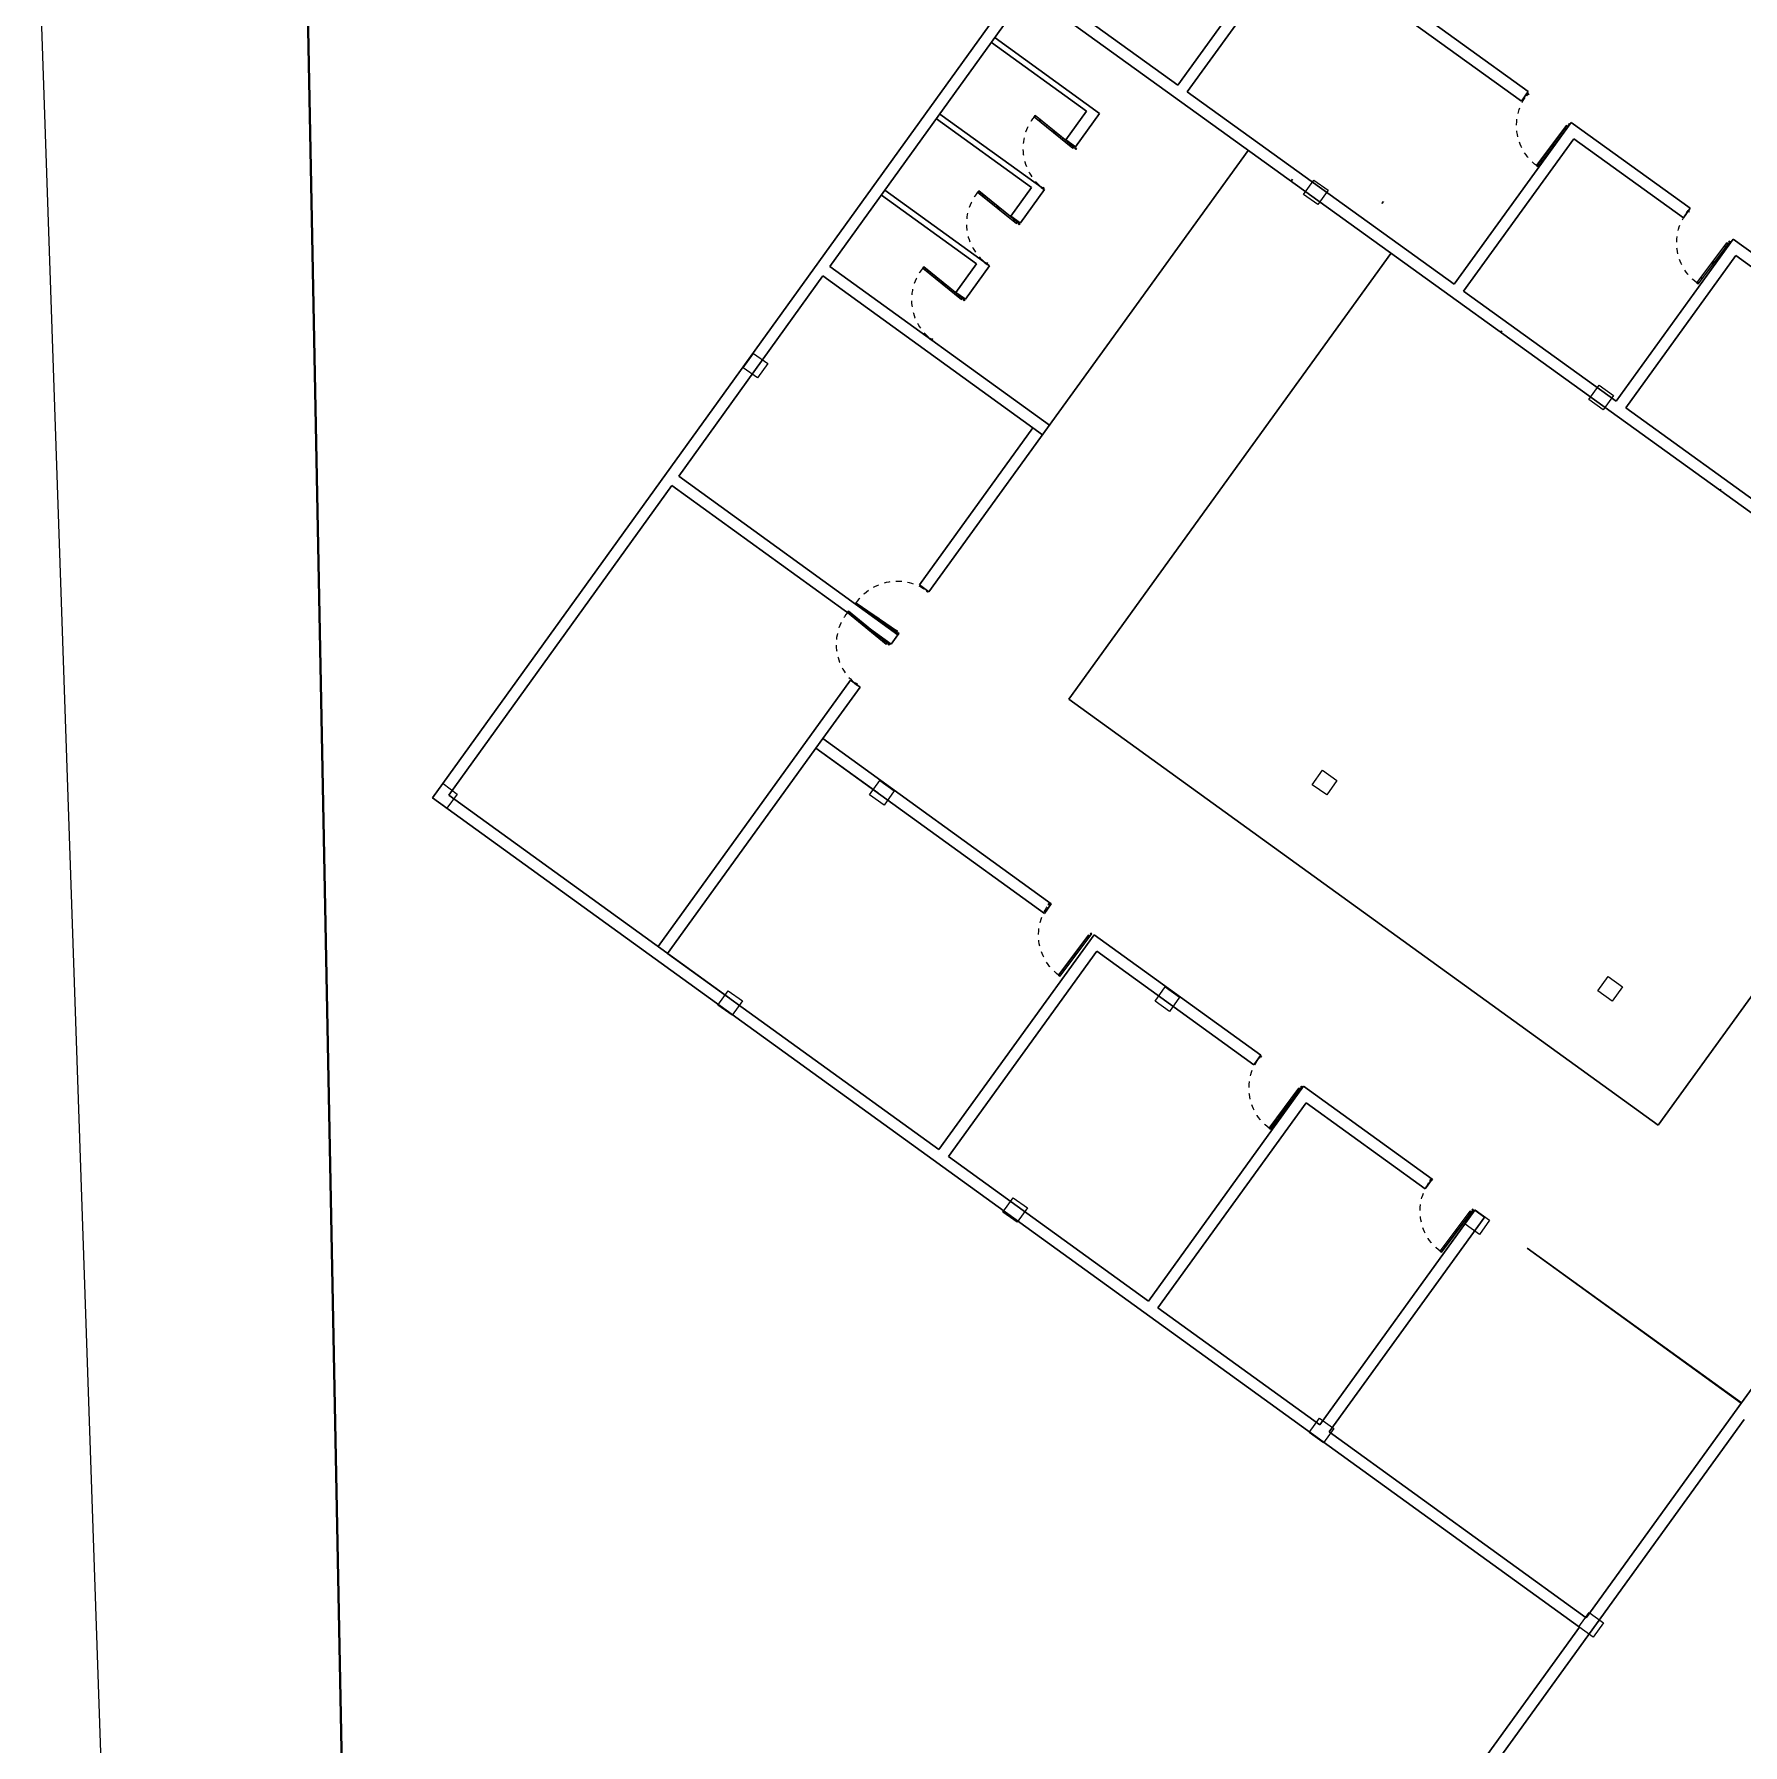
# Model space of a CAD drawing. Header units: metres. Extents: x 141303 to 146299, y 125960 to 127091.
# Drawn here: x 144615.61 to 144644.7, y 126051.88 to 126081 of the extents above; entities that cross this region are included whole.
import ezdxf

# ---------------------------------------------------------------- set-up
doc = ezdxf.new("R2010")
doc.units = ezdxf.units.M
doc.header["$MEASUREMENT"] = 0
doc.linetypes.add('ACAD_ISO04W100', pattern=[30, 24, -3, 0, -3])
doc.linetypes.add('C08_MUROS SERVICIOS$0$HIDDE100', pattern=[0.16, 0.1, -0.06])
doc.layers.add('FURNITURE', color=6, linetype='Continuous')
for name, color, linetype, lineweight in [('new column', 4, 'Continuous', 25), ('NVMI_ROAD', 253, 'Continuous', 20), ('NVMI_SITEBOUNDARY', 255, 'ACAD_ISO04W100', 40), ('NVMI_WALL', 7, 'Continuous', 30)]:
    doc.layers.add(name, color=color, linetype=linetype, lineweight=lineweight)
doc.layers.get('0').off()

# ---------------------------------------------------------------- blocks, each defined once
blk = doc.blocks.new('C08_MUROS SERVICIOS$0$DOOR 1.20')
at = {"linetype": 'C08_MUROS SERVICIOS$0$HIDDE100'}
blk.add_lwpolyline([(187.586, 86.339, -0.424767), (188.786, 87.579)], format="xyb", dxfattribs=at)
at = {"linetype": 'ByBlock'}
blk.add_lwpolyline([(188.826, 86.379), (188.826, 87.579), (188.786, 87.579), (188.786, 86.379), (188.826, 86.379)], dxfattribs=at)
for points in [[(188.826, 87.559), (188.786, 87.559), (188.786, 87.579), (188.826, 87.579)], [(188.821, 87.41), (188.791, 87.41), (188.791, 87.419), (188.821, 87.419)], [(188.796, 87.419), (188.816, 87.419), (188.816, 87.41), (188.796, 87.41)], [(188.791, 86.999), (188.821, 86.999), (188.821, 86.919), (188.791, 86.919)], [(188.826, 86.379), (188.786, 86.379), (188.786, 86.399), (188.826, 86.399)], [(188.821, 86.469), (188.791, 86.469), (188.791, 86.479), (188.821, 86.479)], [(188.796, 86.479), (188.816, 86.479), (188.816, 86.469), (188.796, 86.469)]]:
    blk.add_lwpolyline(points, close=True)
blk.add_lwpolyline([(188.821, 86.399), (188.821, 87.559), (188.791, 87.559), (188.791, 86.399)], close=True, dxfattribs=at)
for points in [[(187.576, 86.379), (187.576, 86.309), (187.606, 86.309), (187.606, 86.339), (187.586, 86.339), (187.586, 86.379), (187.576, 86.379)], [(188.836, 86.379), (188.836, 86.309), (188.806, 86.309), (188.806, 86.339), (188.826, 86.339), (188.826, 86.379), (188.836, 86.379)]]:
    blk.add_lwpolyline(points)

msp = doc.modelspace()

# ---------------------------------------------------------------- linework, layer by layer
at = {"layer": 'new column'}
for p, q in [((144637.21923, 126078.26915), (144637.39317, 126078.51358)), ((144637.39317, 126078.51358), (144637.6376, 126078.33964)), ((144637.6376, 126078.33964), (144637.46366, 126078.09521)), ((144637.46366, 126078.09521), (144637.21923, 126078.26915)), ((144627.67845, 126075.31842), (144627.85239, 126075.56285)), ((144627.85239, 126075.56285), (144628.09682, 126075.38891)), ((144628.09682, 126075.38891), (144627.92288, 126075.14448)), ((144627.92288, 126075.14448), (144627.67845, 126075.31842)), ((144642.07754, 126074.7779), (144642.25148, 126075.02233)), ((144642.25148, 126075.02233), (144642.49591, 126074.84839)), ((144642.49591, 126074.84839), (144642.32197, 126074.60397)), ((144642.32197, 126074.60397), (144642.07754, 126074.7779)), ((144637.36857, 126068.22144), (144637.54251, 126068.46587)), ((144637.54251, 126068.46587), (144637.78694, 126068.29193)), ((144622.39223, 126067.99954), (144622.57206, 126068.23967)), ((144622.57206, 126068.23967), (144622.81219, 126068.05984)), ((144629.83219, 126068.04682), (144630.00613, 126068.29125)), ((144630.00613, 126068.29125), (144630.25056, 126068.11731)), ((144630.25056, 126068.11731), (144630.07662, 126067.87288)), ((144637.613, 126068.0475), (144637.36857, 126068.22144)), ((144637.78694, 126068.29193), (144637.613, 126068.0475)), ((144622.63236, 126067.81971), (144622.39223, 126067.99954)), ((144622.81219, 126068.05984), (144622.63236, 126067.81971)), ((144630.07662, 126067.87288), (144629.83219, 126068.04682)), ((144642.23015, 126064.71128), (144642.40409, 126064.95571)), ((144642.40409, 126064.95571), (144642.64852, 126064.78177)), ((144627.24759, 126064.46984), (144627.42153, 126064.71426)), ((144627.42153, 126064.71426), (144627.66596, 126064.54032)), ((144634.69076, 126064.53641), (144634.8647, 126064.78084)), ((144634.8647, 126064.78084), (144635.10913, 126064.6069)), ((144635.10913, 126064.6069), (144634.93519, 126064.36247)), ((144642.47458, 126064.53734), (144642.23015, 126064.71128)), ((144642.64852, 126064.78177), (144642.47458, 126064.53734)), ((144627.49202, 126064.2959), (144627.24759, 126064.46984)), ((144627.66596, 126064.54032), (144627.49202, 126064.2959)), ((144634.93519, 126064.36247), (144634.69076, 126064.53641)), ((144632.10122, 126060.94577), (144632.27516, 126061.1902)), ((144632.27516, 126061.1902), (144632.51959, 126061.01626)), ((144632.34565, 126060.77183), (144632.10122, 126060.94577)), ((144632.51959, 126061.01626), (144632.34565, 126060.77183)), ((144639.96894, 126060.73835), (144640.14288, 126060.98277)), ((144640.14288, 126060.98277), (144640.38731, 126060.80883)), ((144640.21337, 126060.56441), (144639.96894, 126060.73835)), ((144640.38731, 126060.80883), (144640.21337, 126060.56441)), ((144637.31456, 126057.19414), (144637.4885, 126057.43856)), ((144637.4885, 126057.43856), (144637.73293, 126057.26463)), ((144637.55899, 126057.0202), (144637.31456, 126057.19414)), ((144637.73293, 126057.26463), (144637.55899, 126057.0202)), ((144641.90492, 126053.88637), (144642.07886, 126054.1308)), ((144642.07886, 126054.1308), (144642.32329, 126053.95686)), ((144642.14935, 126053.71243), (144641.90492, 126053.88637)), ((144642.32329, 126053.95686), (144642.14935, 126053.71243))]:
    msp.add_line(p, q, dxfattribs=at)
at = {"layer": 'NVMI_ROAD'}
msp.add_line((144615.60893, 126084.68947), (144616.80871, 126049.75074), dxfattribs=at)
at = {"layer": 'NVMI_SITEBOUNDARY', "linetype": 'ByBlock'}
msp.add_line((144620.87845, 126049.8183), (144619.12992, 126139.82338), dxfattribs=at)
at = {"layer": 'NVMI_WALL'}
for p, q in [((144635.07738, 126080.1304), (144637.49073, 126083.46826)), ((144637.23151, 126082.76889), (144641.04456, 126080.02054)), ((144635.23963, 126080.01346), (144637.11457, 126082.60665)), ((144637.11457, 126082.60665), (144640.92738, 126079.85846)), ((144622.38798, 126067.99844), (144632.36424, 126081.83943)), ((144632.36424, 126081.83943), (144648.75122, 126070.02809)), ((144632.64367, 126081.88456), (144635.07738, 126080.1304)), ((144629.15386, 126077.04333), (144632.52648, 126081.72249)), ((144633.74333, 126079.64824), (144631.96626, 126080.93311)), ((144633.52278, 126079.6843), (144631.90767, 126080.85207)), ((144635.23963, 126080.01346), (144639.78255, 126076.73903)), ((144640.92738, 126079.85846), (144641.04534, 126080.02162)), ((144632.58723, 126078.38632), (144630.9702, 126079.55548)), ((144632.80778, 126078.35026), (144631.0288, 126079.63651)), ((144633.17195, 126079.19756), (144633.52278, 126079.6843)), ((144633.33403, 126079.08038), (144633.74333, 126079.64824)), ((144639.78255, 126076.73903), (144641.77467, 126079.49429)), ((144641.77467, 126079.49429), (144643.80277, 126078.03249)), ((144633.3351, 126079.0796), (144633.17195, 126079.19756)), ((144639.9448, 126076.62208), (144641.81974, 126079.21527)), ((144641.81974, 126079.21527), (144643.68558, 126077.87042)), ((144630.84139, 126071.50419), (144636.27435, 126079.01839)), ((144643.25444, 126062.42562), (144655.02055, 126078.69906)), ((144631.87223, 126077.05229), (144630.09133, 126078.33992)), ((144632.2364, 126077.89958), (144632.58723, 126078.38632)), ((144632.39847, 126077.7824), (144632.80778, 126078.35026)), ((144637.00381, 126078.49123), (144637.03016, 126078.52767)), ((144631.65168, 126077.08835), (144630.03273, 126078.25888)), ((144638.5545, 126078.11314), (144638.58085, 126078.14959)), ((144643.68558, 126077.87042), (144643.80355, 126078.03357)), ((144632.39955, 126077.78162), (144632.2364, 126077.89958)), ((144642.54075, 126074.75098), (144644.53288, 126077.50624)), ((144644.53288, 126077.50624), (144646.56097, 126076.04444)), ((144633.22331, 126069.67839), (144638.70546, 126077.26063)), ((144642.703, 126074.63404), (144644.57794, 126077.22722)), ((144644.57794, 126077.22722), (144646.44379, 126075.88237)), ((144626.58109, 126073.47389), (144629.03691, 126076.88108)), ((144632.77492, 126074.17841), (144629.03691, 126076.88108)), ((144632.8921, 126074.34048), (144629.15386, 126077.04333)), ((144631.30085, 126076.6016), (144631.65168, 126077.08835)), ((144631.46292, 126076.48442), (144631.87223, 126077.05229)), ((144631.46292, 126076.48442), (144631.30085, 126076.6016)), ((144639.9448, 126076.62208), (144642.54075, 126074.75098)), ((144640.5752, 126075.92117), (144640.59578, 126075.94963)), ((144640.5752, 126075.92117), (144640.59578, 126075.94963)), ((144642.703, 126074.63404), (144645.29896, 126072.76293)), ((144630.67932, 126071.62137), (144632.61285, 126074.29559)), ((144630.31406, 126070.77485), (144626.58109, 126073.47389)), ((144622.667, 126068.0435), (144626.46415, 126073.31164)), ((144630.19688, 126070.61278), (144626.46415, 126073.31164)), ((144644.30689, 126073.23145), (144644.32349, 126073.25441)), ((144630.84139, 126071.50419), (144630.67932, 126071.62137)), ((144630.19688, 126070.61278), (144630.31406, 126070.77485)), ((144626.22988, 126065.46745), (144629.50748, 126070.00063)), ((144629.03444, 126069.00503), (144629.66955, 126069.88345)), ((144629.66955, 126069.88345), (144629.50748, 126070.00063)), ((144633.22331, 126069.67839), (144643.25444, 126062.42562)), ((144626.39195, 126065.35026), (144629.03444, 126069.00503)), ((144629.03444, 126069.00503), (144632.92422, 126066.19263)), ((144628.91726, 126068.84296), (144629.97074, 126068.08127)), ((144628.91726, 126068.84296), (144632.80703, 126066.03055)), ((144622.38798, 126067.99844), (144641.91491, 126053.87997)), ((144622.667, 126068.0435), (144627.44543, 126064.58857)), ((144644.67459, 126057.69681), (144651.12293, 126066.61537)), ((144632.80703, 126066.03055), (144632.92422, 126066.19263)), ((144631.01106, 126062.01053), (144633.65355, 126065.6653)), ((144633.65355, 126065.6653), (144636.48985, 126063.61459)), ((144626.39195, 126065.35026), (144631.01106, 126062.01053)), ((144631.17313, 126061.89335), (144633.69844, 126065.38604)), ((144633.69844, 126065.38604), (144636.37266, 126063.45251)), ((144636.37266, 126063.45251), (144636.48985, 126063.61459)), ((144634.57669, 126059.43249), (144637.21918, 126063.08726)), ((144637.21918, 126063.08726), (144639.40718, 126061.50528)), ((144634.73876, 126059.31531), (144637.26407, 126062.808)), ((144637.26407, 126062.808), (144639.29, 126061.34321)), ((144631.17313, 126061.89335), (144634.57669, 126059.43249)), ((144639.29, 126061.34321), (144639.40718, 126061.50528)), ((144637.49402, 126057.32318), (144640.13651, 126060.97795)), ((144637.6561, 126057.206), (144640.30393, 126060.86817)), ((144640.13651, 126060.97795), (144640.29859, 126060.86077)), ((144641.02499, 126060.32939), (144641.02792, 126060.33344)), ((144641.02499, 126060.32939), (144644.67166, 126057.69276)), ((144641.02792, 126060.33344), (144644.67459, 126057.69681)), ((144634.73876, 126059.31531), (144637.49402, 126057.32318)), ((144642.03209, 126054.04204), (144644.67459, 126057.69681)), ((144638.7369, 126049.1432), (144644.71948, 126057.41755)), ((144637.6561, 126057.206), (144642.03209, 126054.04204)), ((144638.45765, 126049.09831), (144641.91491, 126053.87997))]:
    msp.add_line(p, q, dxfattribs=at)

# ---------------------------------------------------------------- block references
at = {"layer": 'FURNITURE', "yscale": 0.7088458887546228, "zscale": 0.7088458887546228}
for p, xscale, rotation in [((144571.2949, 126208.66998), -0.708845888754623, 143.1670398198667), ((144596.62127, 125936.53438), 0.7088458887546228, 50.98393740024878), ((144595.66023, 125935.25251), 0.7088458887546228, 50.98393740024878), ((144574.02111, 126206.67432), -0.708845888754623, 143.1670398198667), ((144594.72468, 125933.95776), 0.7088458887546228, 50.98393740024878), ((144756.67367, 126146.25056), -0.7088458887546228, 55.41446955796215), ((144593.44241, 125928.09438), 0.7088458887546228, 50.98393740024878), ((144563.15692, 126194.89198), -0.708845888754623, 143.1670398198667), ((144566.73964, 126192.28675), -0.708845888754623, 143.1670398198667), ((144569.65283, 126190.19352), -0.708845888754623, 143.1670398198667)]:
    msp.add_blockref('C08_MUROS SERVICIOS$0$DOOR 1.20', p, dxfattribs=dict(at, xscale=xscale, rotation=rotation))

doc.saveas('drawing.dxf')
